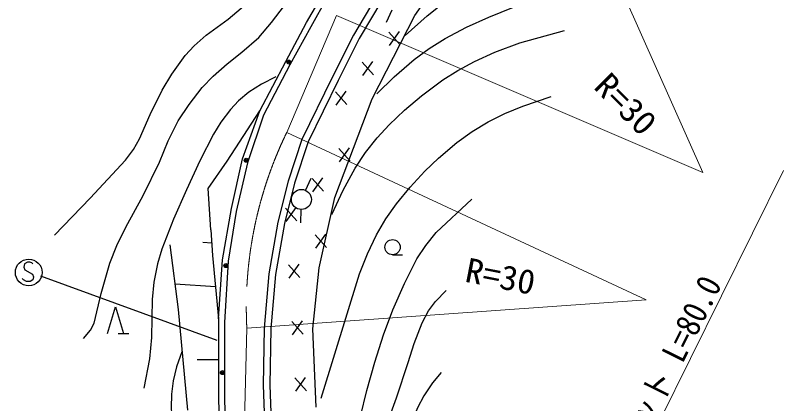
# Model space of a CAD drawing. Units: millimetres, scale not verified. Extents: x 40000 to 680000, y 20000 to 380000.
# Drawn here: x 216061 to 273596, y 280034 to 309106 of the extents above; entities that cross this region are included whole.
import ezdxf
from ezdxf.enums import TextEntityAlignment as Align

# ---------------------------------------------------------------- set-up
doc = ezdxf.new("R2010")
doc.units = ezdxf.units.MM
doc.header["$LTSCALE"] = 1000
doc.linetypes.add('CHAIN', pattern=[18.5, 12, -1.5, 3.5, -1.5])
for name, color, linetype, lineweight in [('M-BGD', 7, 'Continuous', 25), ('M-BGD-EXST', 7, 'Continuous', 25), ('M-BMK', 2, 'CHAIN', 13), ('M-STR-HTXT', 7, 'Continuous', 13)]:
    doc.layers.add(name, color=color, linetype=linetype, lineweight=lineweight)
doc.styles.add('ＭＳ ゴシック', font='')
doc.styles.get('ＭＳ ゴシック').set_extended_font_data('MS Gothic')

msp = doc.modelspace()

# ---------------------------------------------------------------- linework, layer by layer
at = {"layer": 'M-BGD'}
for p, q in [((245983, 309096), (249376, 314011)), ((237859, 308567), (240351, 312800)), ((240602, 312567), (238185, 308244)), ((243076, 310491), (241377, 307626)), ((243499, 310224), (241816, 307386)), ((243499, 310224), (241816, 307386)), ((242785, 302856), (245983, 309096)), ((244257, 309483), (243828, 308579)), ((236316, 305640), (237859, 308567)), ((238185, 308244), (236605, 305408)), ((244034, 307852), (244889, 306899)), ((244091, 306853), (244833, 307897)), ((241377, 307626), (239778, 304448)), ((241816, 307386), (240227, 304228)), ((241816, 307386), (240227, 304228)), ((234378, 301952), (236316, 305640)), ((242036, 305614), (242891, 304661)), ((242093, 304616), (242835, 305659)), ((236605, 305408), (234652, 301636)), ((239778, 304448), (237513, 299818)), ((240227, 304228), (237977, 299629)), ((240227, 304228), (237977, 299629)), ((240038, 303376), (240893, 302423)), ((240094, 302378), (240837, 303422)), ((239976, 295465), (242785, 302856)), ((231926, 298195), (234378, 301952)), ((233073, 298353), (234378, 301952)), ((234652, 301636), (233444, 298056)), ((237513, 299818), (236480, 296687)), ((237977, 299629), (236961, 296548)), ((237977, 299629), (236961, 296548)), ((240334, 298142), (241076, 299186)), ((240277, 299141), (241133, 298187)), ((230502, 296138), (231926, 298195)), ((232242, 294635), (233073, 298353)), ((233444, 298056), (232607, 294430)), ((237799, 296002), (238224, 296907)), ((238279, 296903), (239134, 295950)), ((238336, 295904), (239078, 296948)), ((236480, 296687), (235714, 293622)), ((236961, 296548), (236204, 293519)), ((236961, 296548), (236204, 293519)), ((230689, 293040), (230502, 296138)), ((238806, 290200), (239976, 295465)), ((231570, 290798), (232242, 294635)), ((236281, 294665), (237136, 293712)), ((236337, 293667), (237080, 294710)), ((232607, 294430), (232002, 290711)), ((237450, 294574), (237410, 293574)), ((235714, 293622), (235048, 289758)), ((236204, 293519), (235544, 289693)), ((236204, 293519), (235544, 289693)), ((230689, 293040), (230834, 291134)), ((238519, 292667), (239374, 291714)), ((238575, 291669), (239317, 292712)), ((228275, 287074), (227660, 291920)), ((230765, 292044), (230091, 292108)), ((230834, 291134), (231275, 286382)), ((244309, 291177), (245059, 291177)), ((231275, 286382), (231570, 290798)), ((232002, 290711), (231724, 286109)), ((236521, 290429), (237376, 289476)), ((236577, 289431), (237319, 290474)), ((238338, 285636), (238806, 290200)), ((235048, 289758), (234682, 285694)), ((235544, 289693), (235181, 285668)), ((235544, 289693), (235181, 285668)), ((231051, 288791), (228032, 288986)), ((222957, 285286), (223557, 287286)), ((223557, 287286), (224157, 285286)), ((228967, 279536), (228275, 287074)), ((231275, 286382), (231275, 280228)), ((231724, 286109), (231724, 280206)), ((236760, 286193), (237615, 285240)), ((236816, 285195), (237559, 286239)), ((234682, 285694), (234615, 281415)), ((235181, 285668), (235115, 281421)), ((235181, 285668), (235115, 281421)), ((238586, 279781), (238338, 285636)), ((223757, 285286), (224557, 285286)), ((231275, 283305), (229683, 283305)), ((237000, 281958), (237855, 281004)), ((237056, 280959), (237798, 282003)), ((234615, 281415), (234782, 276985)), ((235115, 281421), (235281, 277013)), ((235115, 281421), (235281, 277013)), ((231275, 280228), (231631, 272266)), ((231724, 280206), (232049, 272333))]:
    msp.add_line(p, q, dxfattribs=at)
for points in [[(243137, 303234), (244429, 304496), (245930, 305814), (247056, 306636), (248248, 307372), (249846, 308215), (251514, 308978), (253374, 309715), (255234, 310340), (257354, 310932), (259695, 311469), (263097, 312105), (266851, 312698), (267274, 312762)], [(245254, 307610), (246899, 309069), (248502, 310358), (249654, 311163), (251030, 311986), (251421, 312192)], [(218992, 292656), (221673, 295408), (224303, 298268), (224909, 299065), (225365, 299869), (226147, 301672), (227060, 303502), (227785, 304706), (228770, 306100), (229456, 306828), (230362, 307620), (231990, 308832), (233612, 310190)], [(221167, 284915), (221687, 285530), (221970, 286062), (222481, 288279), (223129, 290563), (223650, 291863), (224327, 293243), (225626, 295616), (226857, 298110), (227512, 299701), (228263, 301220), (229075, 302443), (230059, 303706), (230864, 304552), (231917, 305476), (233032, 306345), (234283, 307461), (235248, 308568), (236213, 309845)], [(239749, 294200), (240610, 296008), (241514, 297658), (242289, 298826), (243155, 299930), (244049, 300911), (245209, 302013), (246469, 303077), (248072, 304276), (249198, 304990), (250434, 305648), (251959, 306339), (253829, 307053), (257182, 307963)], [(235565, 304494), (234488, 303958), (233538, 303354), (232777, 302702), (232173, 302059), (231446, 301104), (230887, 300201), (229870, 298213), (228878, 296045), (227903, 293853), (227020, 291590), (226703, 290506), (226429, 289131), (226311, 287837), (226288, 286438), (226261, 284978), (226112, 283398), (225677, 281183)], [(238973, 280438), (241845, 289749), (242430, 291241), (243114, 292680), (243803, 293861), (244605, 295005), (245622, 296248), (246719, 297429), (247748, 298424), (249123, 299589), (250258, 300406), (251464, 301136), (252718, 301766), (254072, 302319), (256194, 303022)], [(234104, 240722), (235216, 243560), (236109, 246456), (236953, 249543), (237559, 252079), (238064, 254634), (239580, 263989), (240856, 273593), (241300, 276190), (241905, 279077), (242373, 281021), (242992, 283129), (243632, 285190), (244332, 287069), (245206, 289031), (246133, 290871), (246799, 291871), (247577, 292856), (250242, 295344)], [(240270, 258921), (241829, 268257), (242133, 270713), (242533, 273089), (243079, 275591), (243769, 278192), (244611, 280463), (245475, 283125), (245917, 284531), (246526, 286096), (247003, 286978), (247526, 287692), (248313, 288512)], [(228524, 283912), (228124, 282781), (227873, 281747), (227752, 280751), (227738, 279713), (227773, 278929)], [(247947, 282359), (247306, 281591), (246641, 280610), (246180, 279719), (245661, 278418), (245246, 276977), (244860, 275219), (244160, 272254), (243565, 269194), (243090, 266042), (242528, 262984), (240681, 253530), (240301, 251170), (239843, 248971), (239445, 247215), (238906, 245338), (237821, 242110), (236620, 238898), (235624, 236702), (234502, 234492), (233590, 232887), (232506, 231211), (231315, 229669)]]:
    msp.add_lwpolyline(points, dxfattribs=at)
for centre, radius in [((236542, 305605), 150), ((236542, 305605), 90), ((236542, 305605), 30), ((233353, 298257), 150), ((233353, 298257), 90), ((233353, 298257), 30), ((237480, 295323), 750), ((244309, 291747), 570), ((231831, 290366), 150), ((231831, 290366), 90), ((231831, 290366), 30), ((231574, 282359), 150), ((231574, 282359), 90), ((231574, 282359), 30)]:
    msp.add_circle(centre, radius, dxfattribs=at)
at = {"layer": 'M-BGD-EXST'}
for p, q in [((216981, 290616), (216741, 290496)), ((217141, 290616), (216981, 290616)), ((217301, 290576), (217141, 290616)), ((217381, 290496), (217301, 290576)), ((216741, 290496), (216701, 290256)), ((216701, 290256), (216781, 290056)), ((216781, 290056), (217341, 289736)), ((216661, 289296), (216581, 289416)), ((217341, 289736), (217421, 289536)), ((217421, 289536), (217381, 289296)), ((217948, 289602), (231141, 284782)), ((216901, 289176), (216661, 289296)), ((217181, 289176), (216901, 289176)), ((217381, 289296), (217181, 289176))]:
    msp.add_line(p, q, dxfattribs=at)
msp.add_circle((217061, 289856), 1000, dxfattribs=at)
at = {"layer": 'M-BMK'}
for p, q in [((236387, 300345), (240122, 309106)), ((233194, 277160), (233394, 285694))]:
    msp.add_line(p, q, dxfattribs=at)
msp.add_arc((263356, 287203), 30000, 154.01923, 182.88382, dxfattribs=at)
at = {"layer": 'M-STR-HTXT'}
for p, q in [((267547, 297344), (255284, 324881)), ((240122, 309106), (267547, 297344)), ((263311, 287803), (236387, 300345)), ((253785, 257488), (273596, 297501)), ((233394, 285694), (263311, 287803))]:
    msp.add_line(p, q, dxfattribs=at)

# ---------------------------------------------------------------- texts
at = {"layer": 'M-STR-HTXT', "style": 'ＭＳ ゴシック'}
for s, rotation, width, p in [('R=30', 314.6, 1.05, (258890, 303302)), ('R=30', 348.9, 1.05, (249541, 288637)), ('ロックネット L=80.0', 63.5, 0.9, (259980, 269631))]:
    msp.add_text(s, height=1833, rotation=rotation, dxfattribs=dict(at, width=width)).set_placement(p, align=Align.BOTTOM_LEFT)

doc.saveas('drawing.dxf')
